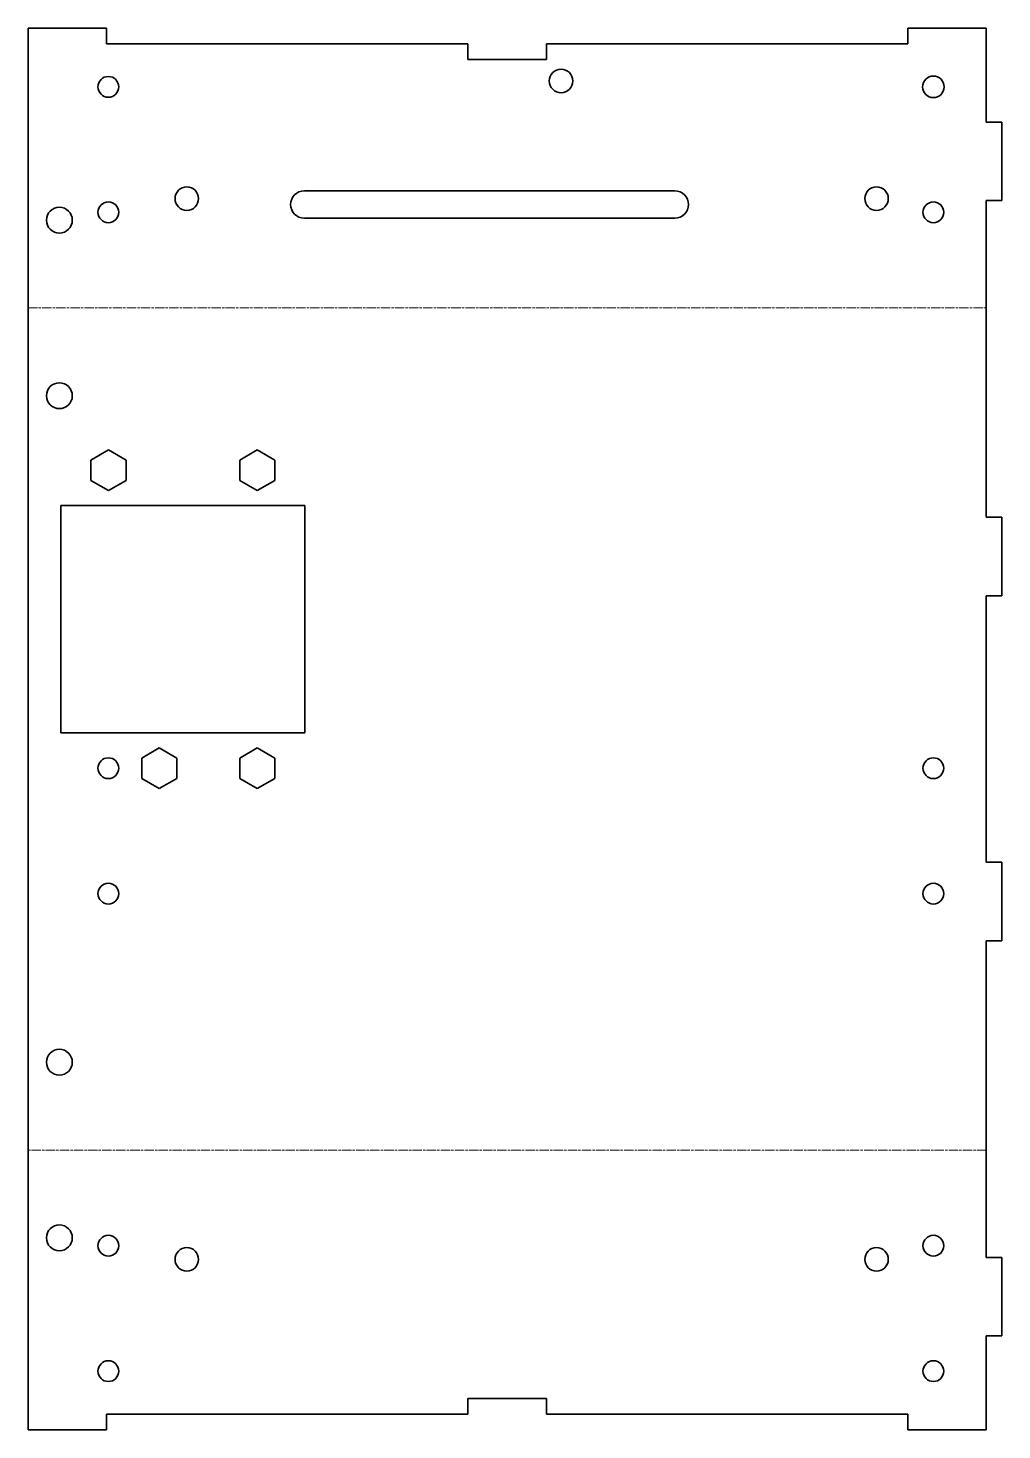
# Model space of a CAD drawing. Header units: inches. Extents: x 0 to 249, y 0 to 358.
import ezdxf

# ---------------------------------------------------------------- set-up
doc = ezdxf.new("R2010")
doc.units = ezdxf.units.IN
doc.header["$MEASUREMENT"] = 0
doc.linetypes.add('Chain', pattern=[13.68, 9.12, -1.14, 2.28, -1.14])
doc.layers.add('SIMUMAK Bend Centerline (ISO)', color=7, linetype='Chain', lineweight=9)
doc.layers.add('SIMUMAK Visible (ISO)', color=7, linetype='Continuous', lineweight=35)

# ---------------------------------------------------------------- blocks, each defined once
blk = doc.blocks.new('CD-IND-30-LAT-01')
at = {"layer": 'SIMUMAK Bend Centerline (ISO)', "ltscale": 0.263158}
for p, q in [((0, 286.18), (244.5, 286.18)), ((244.5, 71.39), (0, 71.39))]:
    blk.add_line(p, q, dxfattribs=at)
at = {"layer": 'SIMUMAK Visible (ISO)'}
for p, q in [((20, 357.57), (0, 357.57)), ((0, 357.57), (0, 0)), ((20, 353.57), (20, 357.57)), ((224.5, 357.57), (224.5, 353.57)), ((244.5, 357.57), (224.5, 357.57)), ((244.5, 357.57), (244.5, 333.57)), ((20, 353.57), (112.25, 353.57)), ((112.25, 349.57), (112.25, 353.57)), ((132.25, 353.57), (132.25, 349.57)), ((132.25, 353.57), (224.5, 353.57)), ((132.25, 349.57), (112.25, 349.57)), ((244.5, 333.57), (248.5, 333.57)), ((248.5, 333.57), (248.5, 313.57)), ((70.5, 316.07), (165, 316.07)), ((248.5, 313.57), (244.5, 313.57)), ((244.5, 313.57), (244.5, 232.79)), ((165, 309.07), (70.5, 309.07)), ((16, 247.38), (20.5, 249.98)), ((16, 242.19), (16, 247.38)), ((20.5, 249.98), (25, 247.38)), ((25, 247.38), (25, 242.19)), ((54, 247.38), (58.5, 249.98)), ((54, 242.19), (54, 247.38)), ((58.5, 249.98), (63, 247.38)), ((63, 247.38), (63, 242.19)), ((20.5, 239.59), (16, 242.19)), ((25, 242.19), (20.5, 239.59)), ((58.5, 239.59), (54, 242.19)), ((63, 242.19), (58.5, 239.59)), ((8.4, 235.79), (70.6, 235.79)), ((8.4, 177.79), (8.4, 235.79)), ((70.6, 235.79), (70.6, 177.79)), ((248.5, 232.79), (244.5, 232.79)), ((248.5, 212.79), (248.5, 232.79)), ((244.5, 212.79), (248.5, 212.79)), ((244.5, 212.79), (244.5, 144.79)), ((70.6, 177.79), (8.4, 177.79)), ((29, 171.38), (33.5, 173.98)), ((33.5, 173.98), (38, 171.38)), ((54, 171.38), (58.5, 173.98)), ((58.5, 173.98), (63, 171.38)), ((29, 166.19), (29, 171.38)), ((38, 171.38), (38, 166.19)), ((54, 166.19), (54, 171.38)), ((63, 171.38), (63, 166.19)), ((33.5, 163.59), (29, 166.19)), ((38, 166.19), (33.5, 163.59)), ((58.5, 163.59), (54, 166.19)), ((63, 166.19), (58.5, 163.59)), ((248.5, 144.79), (244.5, 144.79)), ((248.5, 124.79), (248.5, 144.79)), ((244.5, 124.79), (248.5, 124.79)), ((244.5, 124.79), (244.5, 44)), ((248.5, 44), (244.5, 44)), ((248.5, 24), (248.5, 44)), ((244.5, 24), (248.5, 24)), ((244.5, 24), (244.5, 0)), ((112.25, 4), (112.25, 8)), ((112.25, 8), (132.25, 8)), ((132.25, 8), (132.25, 4)), ((20, 4), (112.25, 4)), ((20, 4), (20, 0)), ((132.25, 4), (224.5, 4)), ((224.5, 0), (224.5, 4)), ((20, 0), (0, 0)), ((244.5, 0), (224.5, 0))]:
    blk.add_line(p, q, dxfattribs=at)
for centre, radius in [((136, 344.07), 3), ((20.5, 342.57), 2.65), ((231, 342.57), 2.75), ((40.5, 314.07), 3), ((216.5, 314.07), 3), ((8, 308.57), 3.3), ((20.5, 310.57), 2.65), ((231, 310.57), 2.65), ((8, 263.79), 3.3), ((20.5, 168.79), 2.65), ((231, 168.79), 2.65), ((20.5, 136.79), 2.65), ((231, 136.79), 2.65), ((8, 93.79), 3.3), ((8, 49), 3.3), ((20.5, 47), 2.65), ((40.5, 43.5), 3), ((216.5, 43.5), 3), ((231, 47), 2.65), ((20.5, 15), 2.65), ((231, 15), 2.65)]:
    blk.add_circle(centre, radius, dxfattribs=at)
at = {"layer": 'SIMUMAK Visible (ISO)', "extrusion": (0, 0, -1)}
for centre, start, end in [((-70.5, 312.57), 270, 90), ((-165, 312.57), 90, 270)]:
    blk.add_arc(centre, 3.5, start, end, dxfattribs=at)

msp = doc.modelspace()

# ---------------------------------------------------------------- block references
msp.add_blockref('CD-IND-30-LAT-01', (0, 0))

doc.saveas('drawing.dxf')
